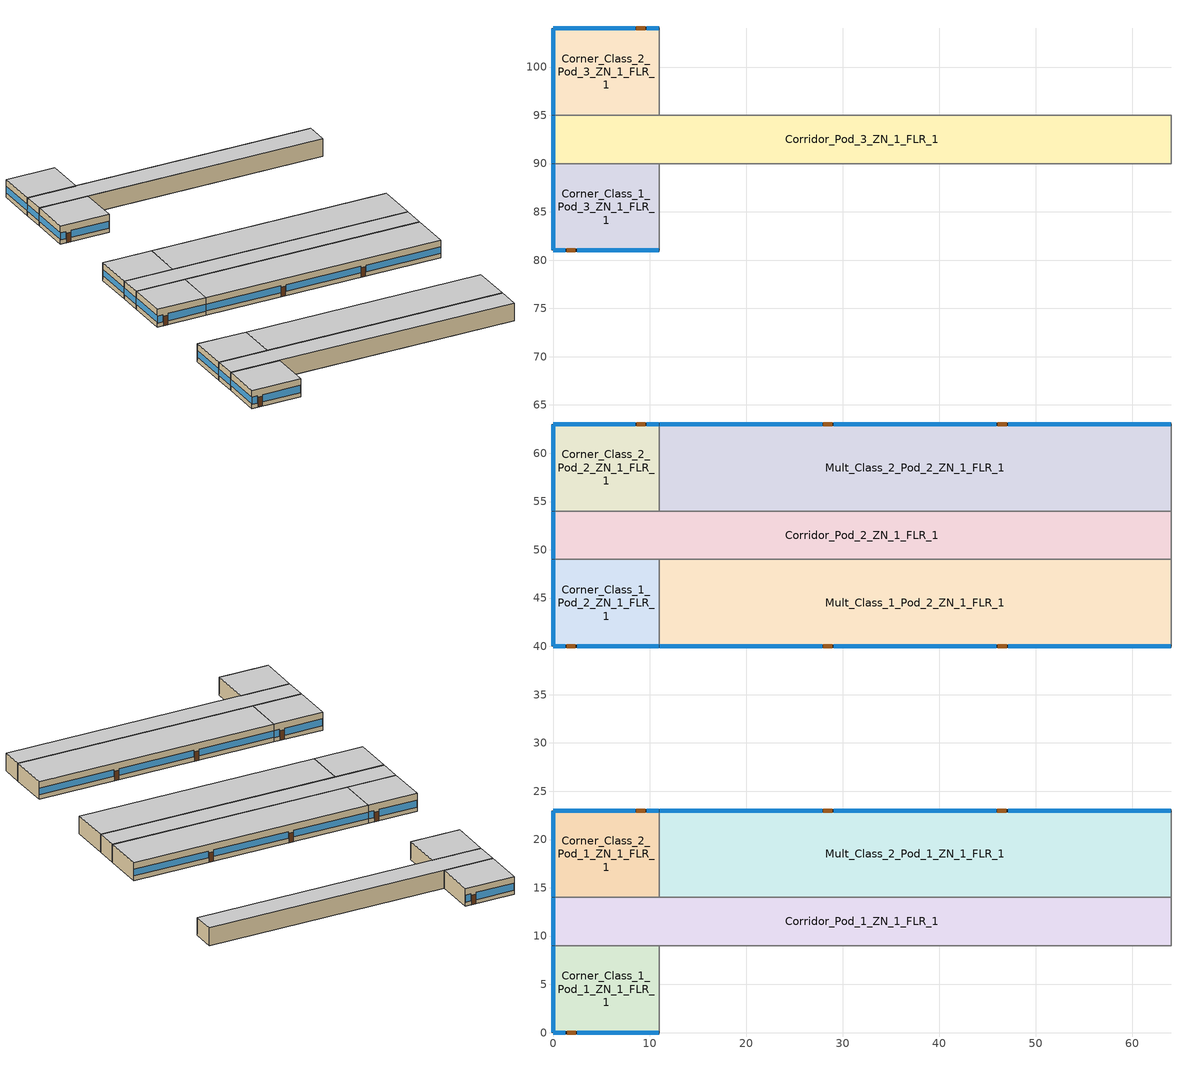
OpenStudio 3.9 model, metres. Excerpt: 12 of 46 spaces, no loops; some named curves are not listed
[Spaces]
Mult_Class_2_Pod_2_ZN_1_FLR_1
 floor ground (Foundation F 0.9W/m*K Perim 53.0m Area 477.0m2): 64,63 64,54 11,54 11,63 z0
 wall outside: 64,63 11,63 z0:4
 wall to Corner_Class_2_Pod_2_ZN_1_FLR_1: 11,63 11,54 z0:4
 wall to Corridor_Pod_2_ZN_1_FLR_1: 11,54 64,54 z0:4
 wall to Main_Corridor_ZN_1_FLR_1: 64,54 64,63 z0:4
 window: 63.95,63 47.13,63 / 45.91,63 29.09,63 / 27.87,63 11.05,63 z1.03:2.5
 door: 46.97,63 46.06,63 / 28.89,63 27.98,63 z0:2.13
 ceiling to Mult_Class_2_Pod_2_ZN_1_FLR_2: 64,54 64,63 11,63 11,54 z4
Corner_Class_2_Pod_3_ZN_1_FLR_1
 floor ground (Foundation F 0.9W/m*K Perim 20.0m Area 99.0m2): 11,104 11,95 0,95 0,104 z0
 wall outside: 11,104 0,104 0,95 z0:4
 wall to Corridor_Pod_3_ZN_1_FLR_1: 0,95 11,95 z0:4
 wall to Mult_Class_2_Pod_3_ZN_1_FLR_1: 11,95 11,104 z0:4
 window: 0,103.95 0,95.05 z1.1:2.52; 10.95,104 9.73,104 / 8.51,104 0.05,104 z0.92:2.51
 door: 9.55,104 8.64,104 z0:2.13
 ceiling to Corner_Class_2_Pod_3_ZN_1_FLR_2: 11,95 11,104 0,104 0,95 z4
Corner_Class_1_Pod_1_ZN_1_FLR_1
 floor ground (Foundation F 0.9W/m*K Perim 20.0m Area 99.0m2): 11,9 11,0 0,0 0,9 z0
 wall outside: 0,9 0,0 11,0 z0:4
 wall to Mult_Class_1_Pod_1_ZN_1_FLR_1: 11,0 11,9 z0:4
 wall to Corridor_Pod_1_ZN_1_FLR_1: 11,9 0,9 z0:4
 window: 0.05,0 1.27,0 / 2.49,0 10.95,0 z0.92:2.51; 0,8.95 0,0.05 z1.1:2.52
 door: 1.46,0 2.37,0 z0:2.13
 ceiling to Corner_Class_1_Pod_1_ZN_1_FLR_2: 11,0 11,9 0,9 0,0 z4
Corner_Class_1_Pod_2_ZN_1_FLR_1
 floor ground (Foundation F 0.9W/m*K Perim 20.0m Area 99.0m2): 11,49 11,40 0,40 0,49 z0
 wall outside: 0,49 0,40 11,40 z0:4
 wall to Mult_Class_1_Pod_2_ZN_1_FLR_1: 11,40 11,49 z0:4
 wall to Corridor_Pod_2_ZN_1_FLR_1: 11,49 0,49 z0:4
 window: 0.05,40 1.27,40 / 2.49,40 10.95,40 z0.92:2.51; 0,48.95 0,40.05 z1.1:2.52
 door: 1.41,40 2.32,40 z0:2.13
 ceiling to Corner_Class_1_Pod_2_ZN_1_FLR_2: 11,40 11,49 0,49 0,40 z4
Corridor_Pod_2_ZN_1_FLR_1
 floor ground (Foundation F 0.9W/m*K Perim 5.0m Area 320.0m2): 64,54 64,49 0,49 0,54 z0
 wall outside: 0,54 0,49 z0:4
 wall to Corner_Class_2_Pod_2_ZN_1_FLR_1: 11,54 0,54 z0:4
 wall to Main_Corridor_ZN_1_FLR_1: 64,49 64,54 z0:4
 wall to Mult_Class_1_Pod_2_ZN_1_FLR_1: 11,49 64,49 z0:4
 window: 0,53.95 0,49.05 z1.1:2.53
 ceiling to Corridor_Pod_2_ZN_1_FLR_2: 64,49 64,54 0,54 0,49 z4
Corridor_Pod_1_ZN_1_FLR_1
 floor ground (Foundation F 0.9W/m*K Perim 5.0m Area 320.0m2): 64,14 64,9 0,9 0,14 z0
 wall outside: 0,14 0,9 z0:4
 wall to Mult_Class_1_Pod_1_ZN_1_FLR_1: 11,9 64,9 z0:4
 wall to Mult_Class_2_Pod_1_ZN_1_FLR_1: 64,14 11,14 z0:4
 wall to Corner_Class_2_Pod_1_ZN_1_FLR_1: 11,14 0,14 z0:4
 wall to Lobby_ZN_1_FLR_1: 64,9 64,14 z0:4
 window: 0,13.95 0,9.05 z1.1:2.53
 ceiling to Corridor_Pod_1_ZN_1_FLR_2: 64,9 64,14 0,14 0,9 z4
Corridor_Pod_3_ZN_1_FLR_1
 floor ground (Foundation F 0.9W/m*K Perim 5.0m Area 320.0m2): 64,95 64,90 0,90 0,95 z0
 wall outside: 0,95 0,90 z0:4
 wall to Mult_Class_1_Pod_3_ZN_1_FLR_1: 11,90 64,90 z0:4
 wall to Bathrooms_ZN_1_FLR_1: 64,90 64,95 z0:4
 wall to Corner_Class_1_Pod_3_ZN_1_FLR_1: 0,90 11,90 z0:4
 wall to Mult_Class_2_Pod_3_ZN_1_FLR_1: 64,95 11,95 z0:4
 window: 0,94.95 0,90.05 z1.1:2.53
 ceiling to Corridor_Pod_3_ZN_1_FLR_2: 64,90 64,95 0,95 0,90 z4
Mult_Class_2_Pod_1_ZN_1_FLR_1
 floor ground (Foundation F 0.9W/m*K Perim 53.0m Area 477.0m2): 64,23 64,14 11,14 11,23 z0
 wall outside: 64,23 11,23 z0:4
 wall to Corner_Class_2_Pod_1_ZN_1_FLR_1: 11,23 11,14 z0:4
 wall to Main_Corridor_ZN_1_FLR_1: 64,14 64,23 z0:4
 window: 63.95,23 47.13,23 / 45.91,23 29.09,23 / 27.87,23 11.05,23 z1.03:2.5
 door: 46.93,23 46.01,23 / 28.91,23 28,23 z0:2.13
 ceiling to Mult_Class_2_Pod_1_ZN_1_FLR_2: 64,14 64,23 11,23 11,14 z4
Corner_Class_2_Pod_2_ZN_1_FLR_1
 floor ground (Foundation F 0.9W/m*K Perim 20.0m Area 99.0m2): 11,63 11,54 0,54 0,63 z0
 wall outside: 11,63 0,63 0,54 z0:4
 window: 10.95,63 9.73,63 / 8.51,63 0.05,63 z0.92:2.51; 0,62.95 0,54.05 z1.1:2.52
 door: 9.57,63 8.65,63 z0:2.13
 ceiling to Corner_Class_2_Pod_2_ZN_1_FLR_2: 11,54 11,63 0,63 0,54 z4
Corner_Class_2_Pod_1_ZN_1_FLR_1
 floor ground (Foundation F 0.9W/m*K Perim 20.0m Area 99.0m2): 11,23 11,14 0,14 0,23 z0
 wall outside: 11,23 0,23 0,14 z0:4
 window: 0,22.95 0,14.05 z1.1:2.52; 10.95,23 9.73,23 / 8.51,23 0.05,23 z0.92:2.51
 door: 9.53,23 8.62,23 z0:2.13
 ceiling to Corner_Class_2_Pod_1_ZN_1_FLR_2: 11,14 11,23 0,23 0,14 z4
Corner_Class_1_Pod_3_ZN_1_FLR_1
 floor ground (Foundation F 0.9W/m*K Perim 20.0m Area 99.0m2): 11,90 11,81 0,81 0,90 z0
 wall outside: 0,90 0,81 11,81 z0:4
 wall to Mult_Class_1_Pod_3_ZN_1_FLR_1: 11,81 11,90 z0:4
 window: 0.05,81 1.27,81 / 2.49,81 10.95,81 z0.92:2.51; 0,89.95 0,81.05 z1.1:2.52
 door: 1.4,81 2.31,81 z0:2.13
 ceiling to Corner_Class_1_Pod_3_ZN_1_FLR_2: 11,81 11,90 0,90 0,81 z4
Mult_Class_1_Pod_2_ZN_1_FLR_1
 floor ground (Foundation F 0.9W/m*K Perim 53.0m Area 477.0m2): 64,49 64,40 11,40 11,49 z0
 wall outside: 11,40 64,40 z0:4
 wall to Main_Corridor_ZN_1_FLR_1: 64,40 64,49 z0:4
 window: 11.05,40 27.87,40 / 29.09,40 45.91,40 / 47.13,40 63.95,40 z1.03:2.5
 door: 28,40 28.92,40 / 46.06,40 46.97,40 z0:2.13
 ceiling to Mult_Class_1_Pod_2_ZN_1_FLR_2: 64,40 64,49 11,49 11,40 z4
[Site]
New York-John F Kennedy Intl AP_NY_USA: Latitude {deg}=40.65; Longitude {deg}=-73.8; Time Zone {hr}=-5; Elevation {m}=5; Terrain=City
[Building]
-SecondarySchool-ASHRAE 169-2013-4A created: 2025-11-20 23:42:55 +0000: North Axis {deg}=0; Default Construction Set=90.1-2019 - SecSchl - ASHRAE 169-2013-4A; Standards Number of Stories=2; Standards Number of Above Ground Stories=2; Standards Building Type=SecondarySchool
[ClimateZones]
Climate Zone Institution Name 1=ASHRAE; Climate Zone Document Name 1=ANSI/ASHRAE Standard 169; Climate Zone Document Year 1=2006; Climate Zone Value 1=4A
[SizingPeriod:DesignDay] Barometric Pressure {Pa}=101241; Rain Indicator=No; Snow Indicator=No; Day of Month=21; Daylight Saving Time Indicator=No; Humidity Condition Type=Wetbulb; Dry-Bulb Temperature Range Modifier Type=DefaultMultipliers
Name | Maximum Dry-Bulb Temperature {C} | Daily Dry-Bulb Temperature Range {deltaC} | Wind Speed {m/s} | Wind Direction {deg} | Month | Day Type | Wetbulb or DewPoint at Maximum Dry-Bulb {C} | Solar Model Indicator | ASHRAE Clear Sky Optical Depth for Beam Irradiance | ASHRAE Clear Sky Optical Depth for Diffuse Irradiance | Sky Clearness
New.York-John.F.Kennedy.Intl.AP_NY_USA Ann Clg .4% Condns DB=>MWB | 32.1 | 7.4 | 5.6 | 230 | 7 | SummerDesignDay | 23.1 | ASHRAETau | 0.541 | 1.8
New.York-John.F.Kennedy.Intl.AP_NY_USA Ann Clg .4% Condns WB=>MDB | 29.1 | 7.4 | 5.6 | 230 | 7 | SummerDesignDay | 25 | ASHRAETau | 0.541 | 1.8
New.York-John.F.Kennedy.Intl.AP_NY_USA Ann Htg 99.6% Condns DB | -10.7 | 0 | 7.5 | 320 | 1 | WinterDesignDay | -10.7 | ASHRAEClearSky |  |  | 0
[Site:WaterMainsTemperature]
Calculation Method=Correlation; Annual Average Outdoor Air Temperature {C}=12.4667; Maximum Difference In Monthly Average Outdoor Air Temperatures {deltaC}=25.2
[Site:GroundTemperature:Shallow]
6, 2.1, 1.1, 2, 7.2, 13.1, 18.7, 22.7, 23.9, 22, 17.5, 11.7
[Site:GroundTemperature:Deep]
11.8, 9, 7.2, 6.7, 7.7, 10.1, 13, 15.9, 17.8, 18.2, 17.1, 14.8
[Site:GroundTemperature:FCfactorMethod]
January Ground Temperature {C}=14; February Ground Temperature {C}=7.3; March Ground Temperature {C}=3.3; April Ground Temperature {C}=1.2; May Ground Temperature {C}=-0.2; June Ground Temperature {C}=5.6; July Ground Temperature {C}=10.9; August Ground Temperature {C}=16.1; September Ground Temperature {C}=21.7; October Ground Temperature {C}=25; November Ground Temperature {C}=24.8; December Ground Temperature {C}=19.9
[Material:NoMass] Thermal Absorptance=0.9; Solar Absorptance=0.7
Name | Roughness | Thermal Resistance {m2-K/W} | Visible Absorptance
CP02 CARPET PAD | VeryRough | 0.21648 | 0.8
Typical Insulation R-14.97 | Smooth | 2.63723 | 0.7
Typical Carpet Pad | Smooth | 0.21648 | 0.8
Typical Insulation R-13.45 | Smooth | 2.368 | 0.7
Typical Insulation R-30.13 | Smooth | 5.30668 | 0.7
Typical Insulation R-1.85 | Smooth | 0.326262 | 0.7
Typical Insulation R-2.38 | Smooth | 0.418404 | 0.7
[Material]
Name | Roughness | Thickness {m} | Conductivity {W/m-K} | Density {kg/m3} | Specific Heat {J/kg-K} | Thermal Absorptance | Solar Absorptance | Visible Absorptance
100mm Normalweight concrete floor | MediumSmooth | 0.1016 | 2.31 | 2322 | 832
G01 13mm gypsum board | Smooth | 0.0127 | 0.16 | 800 | 1090 | 0.9 | 0.7 | 0.5
4 in. Normalweight Concrete Floor | MediumRough | 0.1016 | 2.31 | 2322 | 832 | 0.9 | 0.7 | 0.7
25mm Stucco | Smooth | 0.0254 | 0.72 | 1856 | 840 | 0.9 | 0.7 | 0.7
5/8 in. Gypsum Board | MediumSmooth | 0.0159 | 0.16 | 800 | 1090 | 0.9 | 0.7 | 0.7
Roof Membrane | VeryRough | 0.0095 | 0.16 | 1121.29 | 1460 | 0.9 | 0.7 | 0.7
Metal Roof Surface; F08 Metal surface | Smooth | 0.0008 | 45.28 | 7824 | 500 | 0.9 | 0.7 | 0.7
8 in. Normalweight Concrete Floor | MediumRough | 0.2032 | 2.31 | 2322 | 832 | 0.9 | 0.7 | 0.7
8 in. Concrete Block Basement Wall | MediumRough | 0.2032 | 1.326 | 1842 | 912 | 0.9 | 0.7 | 0.7
G05 25mm wood | MediumSmooth | 0.0254 | 0.15 | 608 | 1630 | 0.9 | 0.5 | 0.5
Std Wood 6inch | MediumSmooth | 0.15 | 0.12 | 540 | 1210 | 0.9 | 0.7 | 0.7
[Construction:FfactorGroundFloor] F-Factor {W/m-K}=0.899982
Name | Area {m2} | PerimeterExposed {m}
Foundation F 0.9W/m*K Perim 5.0m Area 320.0m2 | 320 | 5
Foundation F 0.9W/m*K Perim 53.0m Area 477.0m2 | 477 | 53
Foundation F 0.9W/m*K Perim 20.0m Area 99.0m2 | 99 | 20
[DefaultConstructionSet]
90.1-2019 - SecSchl - ASHRAE 169-2013-4A: Default Exterior Surface Constructions=Default Surface Constructions 1; Default Interior Surface Constructions=Default Surface Constructions 2; Default Ground Contact Surface Constructions=Default Surface Constructions 3; Default Exterior SubSurface Constructions=Default Sub Surface Constructions 1; Default Interior SubSurface Constructions=Default Sub Surface Constructions 2; Interior Partition Construction=Typical Interior Partition
[DefaultSurfaceConstructions]
Name | Floor Construction | Wall Construction | Roof Ceiling Construction
Default Surface Constructions 1 | Typical Insulated Exterior Mass Floor R-17.54 | Typical Insulated Steel Framed Exterior Wall R-15.63 | Typical IEAD Roof R-31.25
Default Surface Constructions 2 | Typical Interior Floor | Typical Interior Wall | Typical Interior Ceiling
Default Surface Constructions 3 | Typical Insulated Carpeted 8in Slab Floor | Typical Insulated Basement Mass Wall
[Construction]
Typical Insulated Exterior Mass Floor R-17.54: Typical Insulation R-14.97, 4 in. Normalweight Concrete Floor, Typical Carpet Pad
Typical Insulated Steel Framed Exterior Wall R-15.63: 25mm Stucco, 5/8 in. Gypsum Board, Typical Insulation R-13.45, 5/8 in. Gypsum Board
Typical IEAD Roof R-31.25: Roof Membrane, Typical Insulation R-30.13, Metal Roof Surface
Typical Interior Floor: 100mm Normalweight concrete floor, CP02 CARPET PAD
Typical Interior Wall: G01 13mm gypsum board, G01 13mm gypsum board
Typical Interior Ceiling: CP02 CARPET PAD, 100mm Normalweight concrete floor
Typical Insulated Carpeted 8in Slab Floor: 8 in. Normalweight Concrete Floor, Typical Carpet Pad
Typical Insulated Basement Mass Wall: 8 in. Concrete Block Basement Wall
U 0.36 SHGC 0.36 Simple Glazing: U 0.36 SHGC 0.36 Simple Glazing
U 0.45 SHGC 0.33 Simple Glazing: U 0.45 SHGC 0.33 Simple Glazing
Typical Insulated Metal Door R-2.7: F08 Metal surface, Typical Insulation R-1.85
U 0.63 SHGC 0.33 Simple Glazing: U 0.63 SHGC 0.33 Simple Glazing
Typical Overhead Door R-3.23: Typical Insulation R-2.38
U 0.5 SHGC 0.4 Simple Glazing: U 0.5 SHGC 0.4 Simple Glazing
Typical Interior Window: Clear 3mm
Typical Interior Door; Typical Interior Partition: G05 25mm wood
InteriorFurnishings: Std Wood 6inch
[DefaultSubSurfaceConstructions]
Name | Fixed Window Construction | Operable Window Construction | Door Construction | Glass Door Construction | Overhead Door Construction | Skylight Construction | Tubular Daylight Dome Construction | Tubular Daylight Diffuser Construction
Default Sub Surface Constructions 1 | U 0.36 SHGC 0.36 Simple Glazing | U 0.45 SHGC 0.33 Simple Glazing | Typical Insulated Metal Door R-2.7 | U 0.63 SHGC 0.33 Simple Glazing | Typical Overhead Door R-3.23 | U 0.5 SHGC 0.4 Simple Glazing | Typical Interior Window | Typical Interior Window
Default Sub Surface Constructions 2 | Typical Interior Window | Typical Interior Window | Typical Interior Door
[WindowMaterial:SimpleGlazingSystem] Visible Transmittance=0.81
Name | U-Factor {W/m2-K} | Solar Heat Gain Coefficient
U 0.36 SHGC 0.36 Simple Glazing | 2.04417 | 0.36
U 0.45 SHGC 0.33 Simple Glazing | 2.55522 | 0.33
U 0.63 SHGC 0.33 Simple Glazing | 3.57731 | 0.33
U 0.5 SHGC 0.4 Simple Glazing | 2.83913 | 0.4
[WindowMaterial:Glazing]
Clear 3mm: Optical Data Type=SpectralAverage; Thickness {m}=0.003; Solar Transmittance at Normal Incidence=0.837; Front Side Solar Reflectance at Normal Incidence=0.075; Back Side Solar Reflectance at Normal Incidence=0.075; Visible Transmittance at Normal Incidence=0.898; Front Side Visible Reflectance at Normal Incidence=0.081; Back Side Visible Reflectance at Normal Incidence=0.081; Infrared Transmittance at Normal Incidence=0; Front Side Infrared Hemispherical Emissivity=0.84; Back Side Infrared Hemispherical Emissivity=0.84; Conductivity {W/m-K}=0.9; Dirt Correction Factor for Solar and Visible Transmittance=1; Solar Diffusing=No
[Space] Building Story=Building Story 1; Part of Total Floor Area=Yes
Name | Space Type | Thermal Zone
Corner_Class_1_Pod_2_ZN_1_FLR_1 | SecondarySchool Classroom | Corner_Class_1_Pod_2_ZN_1_FLR_1 ZN
Mult_Class_2_Pod_2_ZN_1_FLR_1 | SecondarySchool Classroom | Mult_Class_2_Pod_2_ZN_1_FLR_1 ZN
Mult_Class_1_Pod_2_ZN_1_FLR_1 | SecondarySchool Classroom | Mult_Class_1_Pod_2_ZN_1_FLR_1 ZN
Mult_Class_2_Pod_1_ZN_1_FLR_1 | SecondarySchool Classroom | Mult_Class_2_Pod_1_ZN_1_FLR_1 ZN
Corridor_Pod_1_ZN_1_FLR_1 | SecondarySchool Corridor | Corridor_Pod_1_ZN_1_FLR_1 ZN
Corner_Class_2_Pod_3_ZN_1_FLR_1 | SecondarySchool Classroom | Corner_Class_2_Pod_3_ZN_1_FLR_1 ZN
Corner_Class_1_Pod_1_ZN_1_FLR_1 | SecondarySchool Classroom | Corner_Class_1_Pod_1_ZN_1_FLR_1 ZN
Corridor_Pod_3_ZN_1_FLR_1 | SecondarySchool Corridor | Corridor_Pod_3_ZN_1_FLR_1 ZN
Corridor_Pod_2_ZN_1_FLR_1 | SecondarySchool Corridor | Corridor_Pod_2_ZN_1_FLR_1 ZN
Corner_Class_2_Pod_1_ZN_1_FLR_1 | SecondarySchool Classroom | Corner_Class_2_Pod_1_ZN_1_FLR_1 ZN
Corner_Class_1_Pod_3_ZN_1_FLR_1 | SecondarySchool Classroom | Corner_Class_1_Pod_3_ZN_1_FLR_1 ZN
Corner_Class_2_Pod_2_ZN_1_FLR_1 | SecondarySchool Classroom | Corner_Class_2_Pod_2_ZN_1_FLR_1 ZN
[BuildingStory]
Building Story 1: Nominal Z Coordinate {m}=0
[SpaceType] Standards Building Type=SecondarySchool
Name | Default Schedule Set | Design Specification Outdoor Air Object | Standards Space Type
SecondarySchool Corridor | SecondarySchool Corridor Schedule Set | SecondarySchool Corridor Ventilation | Corridor
SecondarySchool Classroom | SecondarySchool Classroom Schedule Set | SecondarySchool Classroom Ventilation | Classroom
[People:Definition]
SecondarySchool Classroom People Definition: Number of People Calculation Method=People/Area; People per Space Floor Area {person/m2}=0.376737; Fraction Radiant=0.3; Thermal Comfort Model Type 1=AdaptiveASH55
[People]
SecondarySchool Classroom People: People Definition=SecondarySchool Classroom People Definition; Space or SpaceType=SecondarySchool Classroom; Work Efficiency Schedule=Work Efficiency Schedule; Clothing Insulation Schedule=Clothing Schedule; Air Velocity Schedule=Air Velocity Schedule; Multiplier=1
[Lights:Definition] Design Level Calculation Method=Watts/Area; Fraction Radiant=0.37; Fraction Visible=0.2; Return Air Fraction=0
Name | Watts per Space Floor Area {W/m2}
SecondarySchool Classroom Lights Definition | 7.64238
SecondarySchool Corridor Lights Definition | 4.4132
[ElectricEquipment:Definition] Design Level Calculation Method=Watts/Area; Fraction Latent=0; Fraction Radiant=0.5; Fraction Lost=0
Name | Watts per Space Floor Area {W/m2}
SecondarySchool Classroom Elec Equip Definition | 9.99967
SecondarySchool Corridor Elec Equip Definition | 3.98265
[ElectricEquipment]
Name | Electric Equipment Definition | Space or SpaceType
SecondarySchool Classroom Elec Equip | SecondarySchool Classroom Elec Equip Definition | SecondarySchool Classroom
SecondarySchool Corridor Elec Equip | SecondarySchool Corridor Elec Equip Definition | SecondarySchool Corridor
[DesignSpecification:OutdoorAir] Outdoor Air Method=Sum
Name | Outdoor Air Flow per Person {m3/s-person} | Outdoor Air Flow per Floor Area {m3/s-m2}
SecondarySchool Classroom Ventilation | 0.00471947 | 0.0006096
SecondarySchool Corridor Ventilation |  | 0.0003048
[DefaultScheduleSet] Number of People Schedule=SchoolSecondary BLDG_OCC_SCH; People Activity Level Schedule=SchoolSecondary ACTIVITY_SCH; Electric Equipment Schedule=SchoolSecondary BLDG_EQUIP_SCH_2013
Name | Lighting Schedule
SecondarySchool Classroom Schedule Set | SchoolSecondary BLDG_LIGHT_CLASSROOM_SCH_2013
SecondarySchool Corridor Schedule Set | SchoolSecondary BLDG_LIGHT_CORRIDOR_SCH_2013
[ThermostatSetpoint:DualSetpoint] Heating Setpoint Temperature Schedule=SchoolSecondary HTGSETP_SCH_YES_OPTIMUM; Cooling Setpoint Temperature Schedule=SchoolSecondary CLGSETP_SCH_NO_SETBACK
SecondarySchool Classroom Thermostat 1; SecondarySchool Classroom Thermostat 3; SecondarySchool Classroom Thermostat 5; SecondarySchool Classroom Thermostat 7; SecondarySchool Classroom Thermostat 9; SecondarySchool Classroom Thermostat 11; SecondarySchool Corridor Thermostat 1; SecondarySchool Corridor Thermostat 3; SecondarySchool Corridor Thermostat 5; SecondarySchool Classroom Thermostat 15; SecondarySchool Classroom Thermostat 18; SecondarySchool Classroom Thermostat 20
[SpaceInfiltration:DesignFlowRate] Design Flow Rate Calculation Method=Flow/ExteriorArea; Flow per Exterior Surface Area {m3/s-m2}=0.000570329; Velocity Term Coefficient=0
Name | Space or SpaceType | Schedule | Constant Term Coefficient | Temperature Term Coefficient | Velocity Squared Term Coefficient
Corridor_Pod_3_ZN_1_FLR_1 HVAC On Infiltration | Corridor_Pod_3_ZN_1_FLR_1 | Infiltration HVAC On Schedule | 0.0725 | 0.0091 | 0.0893
Corridor_Pod_3_ZN_1_FLR_1 HVAC Off Infiltration | Corridor_Pod_3_ZN_1_FLR_1 | Infiltration HVAC Off Schedule | 0 | 0.0174 | 0.1016
Mult_Class_2_Pod_2_ZN_1_FLR_1 HVAC On Infiltration | Mult_Class_2_Pod_2_ZN_1_FLR_1 | Infiltration HVAC On Schedule | 0.0725 | 0.0091 | 0.0893
Mult_Class_2_Pod_2_ZN_1_FLR_1 HVAC Off Infiltration | Mult_Class_2_Pod_2_ZN_1_FLR_1 | Infiltration HVAC Off Schedule | 0 | 0.0174 | 0.1016
Corridor_Pod_2_ZN_1_FLR_1 HVAC On Infiltration | Corridor_Pod_2_ZN_1_FLR_1 | Infiltration HVAC On Schedule | 0.0725 | 0.0091 | 0.0893
Corridor_Pod_2_ZN_1_FLR_1 HVAC Off Infiltration | Corridor_Pod_2_ZN_1_FLR_1 | Infiltration HVAC Off Schedule | 0 | 0.0174 | 0.1016
Corner_Class_2_Pod_1_ZN_1_FLR_1 HVAC On Infiltration | Corner_Class_2_Pod_1_ZN_1_FLR_1 | Infiltration HVAC On Schedule | 0.0725 | 0.0091 | 0.0893
Corner_Class_2_Pod_1_ZN_1_FLR_1 HVAC Off Infiltration | Corner_Class_2_Pod_1_ZN_1_FLR_1 | Infiltration HVAC Off Schedule | 0 | 0.0174 | 0.1016
Mult_Class_1_Pod_2_ZN_1_FLR_1 HVAC On Infiltration | Mult_Class_1_Pod_2_ZN_1_FLR_1 | Infiltration HVAC On Schedule | 0.0725 | 0.0091 | 0.0893
Mult_Class_1_Pod_2_ZN_1_FLR_1 HVAC Off Infiltration | Mult_Class_1_Pod_2_ZN_1_FLR_1 | Infiltration HVAC Off Schedule | 0 | 0.0174 | 0.1016
Corner_Class_1_Pod_2_ZN_1_FLR_1 HVAC On Infiltration | Corner_Class_1_Pod_2_ZN_1_FLR_1 | Infiltration HVAC On Schedule | 0.0725 | 0.0091 | 0.0893
Corner_Class_1_Pod_2_ZN_1_FLR_1 HVAC Off Infiltration | Corner_Class_1_Pod_2_ZN_1_FLR_1 | Infiltration HVAC Off Schedule | 0 | 0.0174 | 0.1016
Mult_Class_2_Pod_1_ZN_1_FLR_1 HVAC On Infiltration | Mult_Class_2_Pod_1_ZN_1_FLR_1 | Infiltration HVAC On Schedule | 0.0725 | 0.0091 | 0.0893
Mult_Class_2_Pod_1_ZN_1_FLR_1 HVAC Off Infiltration | Mult_Class_2_Pod_1_ZN_1_FLR_1 | Infiltration HVAC Off Schedule | 0 | 0.0174 | 0.1016
Corner_Class_2_Pod_2_ZN_1_FLR_1 HVAC On Infiltration | Corner_Class_2_Pod_2_ZN_1_FLR_1 | Infiltration HVAC On Schedule | 0.0725 | 0.0091 | 0.0893
Corner_Class_2_Pod_2_ZN_1_FLR_1 HVAC Off Infiltration | Corner_Class_2_Pod_2_ZN_1_FLR_1 | Infiltration HVAC Off Schedule | 0 | 0.0174 | 0.1016
Corridor_Pod_1_ZN_1_FLR_1 HVAC On Infiltration | Corridor_Pod_1_ZN_1_FLR_1 | Infiltration HVAC On Schedule | 0.0725 | 0.0091 | 0.0893
Corridor_Pod_1_ZN_1_FLR_1 HVAC Off Infiltration | Corridor_Pod_1_ZN_1_FLR_1 | Infiltration HVAC Off Schedule | 0 | 0.0174 | 0.1016
Corner_Class_1_Pod_3_ZN_1_FLR_1 HVAC On Infiltration | Corner_Class_1_Pod_3_ZN_1_FLR_1 | Infiltration HVAC On Schedule | 0.0725 | 0.0091 | 0.0893
Corner_Class_1_Pod_3_ZN_1_FLR_1 HVAC Off Infiltration | Corner_Class_1_Pod_3_ZN_1_FLR_1 | Infiltration HVAC Off Schedule | 0 | 0.0174 | 0.1016
Corner_Class_2_Pod_3_ZN_1_FLR_1 HVAC On Infiltration | Corner_Class_2_Pod_3_ZN_1_FLR_1 | Infiltration HVAC On Schedule | 0.0725 | 0.0091 | 0.0893
Corner_Class_2_Pod_3_ZN_1_FLR_1 HVAC Off Infiltration | Corner_Class_2_Pod_3_ZN_1_FLR_1 | Infiltration HVAC Off Schedule | 0 | 0.0174 | 0.1016
Corner_Class_1_Pod_1_ZN_1_FLR_1 HVAC On Infiltration | Corner_Class_1_Pod_1_ZN_1_FLR_1 | Infiltration HVAC On Schedule | 0.0725 | 0.0091 | 0.0893
Corner_Class_1_Pod_1_ZN_1_FLR_1 HVAC Off Infiltration | Corner_Class_1_Pod_1_ZN_1_FLR_1 | Infiltration HVAC Off Schedule | 0 | 0.0174 | 0.1016
[ThermalZone] Use Ideal Air Loads=No
Name | Primary Daylighting Control | Fraction of Zone Controlled by Primary Daylighting Control | Secondary Daylighting Control | Fraction of Zone Controlled by Secondary Daylighting Control | Thermostat
Corner_Class_1_Pod_1_ZN_1_FLR_1 ZN | Corner_Class_1_Pod_1_ZN_1_FLR_1 Daylt Sensor 1 | 0.444 | Corner_Class_1_Pod_1_ZN_1_FLR_1 Daylt Sensor 2 | 0.316 | SecondarySchool Classroom Thermostat 1
Corner_Class_1_Pod_2_ZN_1_FLR_1 ZN | Corner_Class_1_Pod_2_ZN_1_FLR_1 Daylt Sensor 1 | 0.444 | Corner_Class_1_Pod_2_ZN_1_FLR_1 Daylt Sensor 2 | 0.316 | SecondarySchool Classroom Thermostat 3
Corner_Class_1_Pod_3_ZN_1_FLR_1 ZN | Corner_Class_1_Pod_3_ZN_1_FLR_1 Daylt Sensor 1 | 0.444 | Corner_Class_1_Pod_3_ZN_1_FLR_1 Daylt Sensor 2 | 0.316 | SecondarySchool Classroom Thermostat 5
Corner_Class_2_Pod_1_ZN_1_FLR_1 ZN | Corner_Class_2_Pod_1_ZN_1_FLR_1 Daylt Sensor 1 | 0.444 | Corner_Class_2_Pod_1_ZN_1_FLR_1 Daylt Sensor 2 | 0.316 | SecondarySchool Classroom Thermostat 7
Corner_Class_2_Pod_2_ZN_1_FLR_1 ZN | Corner_Class_2_Pod_2_ZN_1_FLR_1 Daylt Sensor 1 | 0.444 | Corner_Class_2_Pod_2_ZN_1_FLR_1 Daylt Sensor 2 | 0.316 | SecondarySchool Classroom Thermostat 9
Corner_Class_2_Pod_3_ZN_1_FLR_1 ZN | Corner_Class_2_Pod_3_ZN_1_FLR_1 Daylt Sensor 1 | 0.444 | Corner_Class_2_Pod_3_ZN_1_FLR_1 Daylt Sensor 2 | 0.316 | SecondarySchool Classroom Thermostat 11
Corridor_Pod_1_ZN_1_FLR_1 ZN |  |  |  |  | SecondarySchool Corridor Thermostat 1
Corridor_Pod_2_ZN_1_FLR_1 ZN |  |  |  |  | SecondarySchool Corridor Thermostat 3
Corridor_Pod_3_ZN_1_FLR_1 ZN |  |  |  |  | SecondarySchool Corridor Thermostat 5
Mult_Class_1_Pod_2_ZN_1_FLR_1 ZN | Mult_Class_1_Pod_2_ZN_1_FLR_1 Daylt Sensor 1 | 0.278 | Mult_Class_1_Pod_2_ZN_1_FLR_1 Daylt Sensor 2 | 0.278 | SecondarySchool Classroom Thermostat 15
Mult_Class_2_Pod_1_ZN_1_FLR_1 ZN | Mult_Class_2_Pod_1_ZN_1_FLR_1 Daylt Sensor 1 | 0.278 | Mult_Class_2_Pod_1_ZN_1_FLR_1 Daylt Sensor 2 | 0.278 | SecondarySchool Classroom Thermostat 18
Mult_Class_2_Pod_2_ZN_1_FLR_1 ZN | Mult_Class_2_Pod_2_ZN_1_FLR_1 Daylt Sensor 1 | 0.278 | Mult_Class_2_Pod_2_ZN_1_FLR_1 Daylt Sensor 2 | 0.278 | SecondarySchool Classroom Thermostat 20
[AvailabilityManager:NightCycle] Applicability Schedule=Always On Discrete; Control Type=CycleOnAny; Thermostat Tolerance {deltaC}=1; Cycling Run Time {s}=1800
Availability Manager Night Cycle 1; Availability Manager Night Cycle 2; Availability Manager Night Cycle 3; Availability Manager Night Cycle 4; Availability Manager Night Cycle 5; Availability Manager Night Cycle 6; Availability Manager Night Cycle 7; Availability Manager Night Cycle 8; Availability Manager Night Cycle 9
[Refrigeration:Compressor] Refrigeration Compressor Power Curve=New_Low_Temp_Comp_Pwr_Curve_2019_AWEF; Refrigeration Compressor Capacity Curve=New_Low_Temp_Comp_Cap_Curve; Rated Return Gas Temperature {C}=18.3; Rated Subcooling {deltaC}=0
Refrigeration Compressor 1; Refrigeration Compressor 2; Refrigeration Compressor 3; Refrigeration Compressor 4; Refrigeration Compressor 5; Refrigeration Compressor 6; Refrigeration Compressor 7; Refrigeration Compressor 8; Refrigeration Compressor 9; Refrigeration Compressor 10; Refrigeration Compressor 11; Refrigeration Compressor 12; Refrigeration Compressor 13; Refrigeration Compressor 14; Refrigeration Compressor 15; Refrigeration Compressor 16; Refrigeration Compressor 17; Refrigeration Compressor 18; Refrigeration Compressor 19; Refrigeration Compressor 20
[EnergyManagementSystem:Sensor]
Name | Output Variable or Output Meter | Output Variable or Output Meter Index Key
Facility_Int_LTG | InteriorLights:Electricity
Business_Sensor | Schedule Value | SchoolSecondary_BUSINESS_SCH
ems_Corner_Class_1_Pod_1_ZN_1_FLR_1_LSr | Space Lights Electricity Rate | Corner_Class_1_Pod_1_ZN_1_FLR_1
ems_Corner_Class_1_Pod_2_ZN_1_FLR_1_LSr | Space Lights Electricity Rate | Corner_Class_1_Pod_2_ZN_1_FLR_1
ems_Corner_Class_1_Pod_3_ZN_1_FLR_1_LSr | Space Lights Electricity Rate | Corner_Class_1_Pod_3_ZN_1_FLR_1
ems_Corner_Class_2_Pod_1_ZN_1_FLR_1_LSr | Space Lights Electricity Rate | Corner_Class_2_Pod_1_ZN_1_FLR_1
ems_Corner_Class_2_Pod_2_ZN_1_FLR_1_LSr | Space Lights Electricity Rate | Corner_Class_2_Pod_2_ZN_1_FLR_1
ems_Corner_Class_2_Pod_3_ZN_1_FLR_1_LSr | Space Lights Electricity Rate | Corner_Class_2_Pod_3_ZN_1_FLR_1
ems_Corridor_Pod_1_ZN_1_FLR_1_LSr | Space Lights Electricity Rate | Corridor_Pod_1_ZN_1_FLR_1
ems_Corridor_Pod_2_ZN_1_FLR_1_LSr | Space Lights Electricity Rate | Corridor_Pod_2_ZN_1_FLR_1
ems_Corridor_Pod_3_ZN_1_FLR_1_LSr | Space Lights Electricity Rate | Corridor_Pod_3_ZN_1_FLR_1
ems_Mult_Class_1_Pod_2_ZN_1_FLR_1_LSr | Space Lights Electricity Rate | Mult_Class_1_Pod_2_ZN_1_FLR_1
ems_Mult_Class_2_Pod_1_ZN_1_FLR_1_LSr | Space Lights Electricity Rate | Mult_Class_2_Pod_1_ZN_1_FLR_1
ems_Mult_Class_2_Pod_2_ZN_1_FLR_1_LSr | Space Lights Electricity Rate | Mult_Class_2_Pod_2_ZN_1_FLR_1
OAT; OAT_1; OAT_2; OAT_3; OAT_4; OAT_5; OAT_6 | Site Outdoor Air Drybulb Temperature | Environment
[EnergyManagementSystem:Program]
Transformer_Load_Prog: SET Wired_LTG = Facility_Int_LTG*0.0194
SET_ems_Auditorium_ZN_1_FLR_1_Light_EMS_Program: SET ems_Auditorium_ZN_1_FLR_1_LSr_IP=0.093*ems_Auditorium_ZN_1_FLR_1_LSr/988.0; IF (Business_Sensor <= 0) && (ems_Auditorium_ZN_1_FLR_1_LSr_IP >= 0.02); SET ems_Auditorium_ZN_1_FLR_1_Light1_Actuator = 0.02*988.0/0.09290304; ELSE; SET ems_Auditorium_ZN_1_FLR_1_Light1_Actuator = NULL; ENDIF
SET_ems_Aux_Gym_ZN_1_FLR_1_Light_EMS_Program: SET ems_Aux_Gym_ZN_1_FLR_1_LSr_IP=0.093*ems_Aux_Gym_ZN_1_FLR_1_LSr/1248.0; IF (Business_Sensor <= 0) && (ems_Aux_Gym_ZN_1_FLR_1_LSr_IP >= 0.02); SET ems_Aux_Gym_ZN_1_FLR_1_Light1_Actuator = 0.02*1248.0/0.09290304; ELSE; SET ems_Aux_Gym_ZN_1_FLR_1_Light1_Actuator = NULL; ENDIF
SET_ems_Bathrooms_ZN_1_FLR_1_Light_EMS_Program: SET ems_Bathrooms_ZN_1_FLR_1_LSr_IP=0.093*ems_Bathrooms_ZN_1_FLR_1_LSr/210.0; IF (Business_Sensor <= 0) && (ems_Bathrooms_ZN_1_FLR_1_LSr_IP >= 0.02); SET ems_Bathrooms_ZN_1_FLR_1_Light1_Actuator = 0.02*210.0/0.09290304; ELSE; SET ems_Bathrooms_ZN_1_FLR_1_Light1_Actuator = NULL; ENDIF
SET_ems_Bathrooms_ZN_1_FLR_2_Light_EMS_Program: SET ems_Bathrooms_ZN_1_FLR_2_LSr_IP=0.093*ems_Bathrooms_ZN_1_FLR_2_LSr/210.0; IF (Business_Sensor <= 0) && (ems_Bathrooms_ZN_1_FLR_2_LSr_IP >= 0.02); SET ems_Bathrooms_ZN_1_FLR_2_Light1_Actuator = 0.02*210.0/0.09290304; ELSE; SET ems_Bathrooms_ZN_1_FLR_2_Light1_Actuator = NULL; ENDIF
SET_ems_Cafeteria_ZN_1_FLR_1_Light_EMS_Program: SET ems_Cafeteria_ZN_1_FLR_1_LSr_IP=0.093*ems_Cafeteria_ZN_1_FLR_1_LSr/624.0; IF (Business_Sensor <= 0) && (ems_Cafeteria_ZN_1_FLR_1_LSr_IP >= 0.02); SET ems_Cafeteria_ZN_1_FLR_1_Light1_Actuator = 0.02*624.0/0.09290304; ELSE; SET ems_Cafeteria_ZN_1_FLR_1_Light1_Actuator = NULL; ENDIF
[InternalMass:Definition]
Internal Mass Definition 1: Construction=InteriorFurnishings; Design Level Calculation Method=SurfaceArea/Area; Surface Area per Space Floor Area=2
[InternalMass] Internal Mass Definition=Internal Mass Definition 1; Multiplier=1
Name | Space or SpaceType
Corridor_Pod_3_ZN_1_FLR_1 Mass | Corridor_Pod_3_ZN_1_FLR_1
Mult_Class_2_Pod_2_ZN_1_FLR_1 Mass | Mult_Class_2_Pod_2_ZN_1_FLR_1
Corridor_Pod_2_ZN_1_FLR_1 Mass | Corridor_Pod_2_ZN_1_FLR_1
Corner_Class_2_Pod_1_ZN_1_FLR_1 Mass | Corner_Class_2_Pod_1_ZN_1_FLR_1
Mult_Class_1_Pod_2_ZN_1_FLR_1 Mass | Mult_Class_1_Pod_2_ZN_1_FLR_1
Corner_Class_1_Pod_2_ZN_1_FLR_1 Mass | Corner_Class_1_Pod_2_ZN_1_FLR_1
Mult_Class_2_Pod_1_ZN_1_FLR_1 Mass | Mult_Class_2_Pod_1_ZN_1_FLR_1
Corner_Class_2_Pod_2_ZN_1_FLR_1 Mass | Corner_Class_2_Pod_2_ZN_1_FLR_1
Corridor_Pod_1_ZN_1_FLR_1 Mass | Corridor_Pod_1_ZN_1_FLR_1
Corner_Class_1_Pod_3_ZN_1_FLR_1 Mass | Corner_Class_1_Pod_3_ZN_1_FLR_1
Corner_Class_2_Pod_3_ZN_1_FLR_1 Mass | Corner_Class_2_Pod_3_ZN_1_FLR_1
Corner_Class_1_Pod_1_ZN_1_FLR_1 Mass | Corner_Class_1_Pod_1_ZN_1_FLR_1
[Exterior:Lights:Definition]
Name | Design Level {W}
Occ Sensing Exterior Lights Def | 5960.35
NonDimming Exterior Lights Def | 441.8
[Exterior:Lights] Control Option=AstronomicalClock
Name | Exterior Lights Definition | Schedule
Occ Sensing Exterior Lights Def | Occ Sensing Exterior Lights Def | SchoolSecondary Exterior_lighting_schedule_b_2016
NonDimming Exterior Lights Def | NonDimming Exterior Lights Def | SchoolSecondary Exterior_lighting_schedule_a
[Lights] Fraction Replaceable=1
Name | Lights Definition | Space or SpaceType
Corner_Class_1_Pod_1_ZN_1_FLR_1-SecondarySchool Classroom Lights | SecondarySchool Classroom Lights Definition | Corner_Class_1_Pod_1_ZN_1_FLR_1
Corner_Class_1_Pod_2_ZN_1_FLR_1-SecondarySchool Classroom Lights | SecondarySchool Classroom Lights Definition | Corner_Class_1_Pod_2_ZN_1_FLR_1
Corner_Class_1_Pod_3_ZN_1_FLR_1-SecondarySchool Classroom Lights | SecondarySchool Classroom Lights Definition | Corner_Class_1_Pod_3_ZN_1_FLR_1
Corner_Class_2_Pod_1_ZN_1_FLR_1-SecondarySchool Classroom Lights | SecondarySchool Classroom Lights Definition | Corner_Class_2_Pod_1_ZN_1_FLR_1
Corner_Class_2_Pod_2_ZN_1_FLR_1-SecondarySchool Classroom Lights | SecondarySchool Classroom Lights Definition | Corner_Class_2_Pod_2_ZN_1_FLR_1
Corner_Class_2_Pod_3_ZN_1_FLR_1-SecondarySchool Classroom Lights | SecondarySchool Classroom Lights Definition | Corner_Class_2_Pod_3_ZN_1_FLR_1
Corridor_Pod_1_ZN_1_FLR_1-SecondarySchool Corridor Lights | SecondarySchool Corridor Lights Definition | Corridor_Pod_1_ZN_1_FLR_1
Corridor_Pod_2_ZN_1_FLR_1-SecondarySchool Corridor Lights | SecondarySchool Corridor Lights Definition | Corridor_Pod_2_ZN_1_FLR_1
Corridor_Pod_3_ZN_1_FLR_1-SecondarySchool Corridor Lights | SecondarySchool Corridor Lights Definition | Corridor_Pod_3_ZN_1_FLR_1
Mult_Class_1_Pod_2_ZN_1_FLR_1-SecondarySchool Classroom Lights | SecondarySchool Classroom Lights Definition | Mult_Class_1_Pod_2_ZN_1_FLR_1
Mult_Class_2_Pod_1_ZN_1_FLR_1-SecondarySchool Classroom Lights | SecondarySchool Classroom Lights Definition | Mult_Class_2_Pod_1_ZN_1_FLR_1
Mult_Class_2_Pod_2_ZN_1_FLR_1-SecondarySchool Classroom Lights | SecondarySchool Classroom Lights Definition | Mult_Class_2_Pod_2_ZN_1_FLR_1
[Daylighting:Control] Position Z-Coordinate {m}=0.762; Illuminance Setpoint {lux}=215; Minimum Input Power Fraction for Continuous Dimming Control=0.2; Minimum Light Output Fraction for Continuous Dimming Control=0.2; Probability Lighting will be Reset When Needed in Manual Stepped Control=1; Maximum Allowable Discomfort Glare Index=22
Name | Space | Position X-Coordinate {m} | Position Y-Coordinate {m}
Corner_Class_1_Pod_1_ZN_1_FLR_1 Daylt Sensor 1 | Corner_Class_1_Pod_1_ZN_1_FLR_1 | 0.6596 | 1.65848
Corner_Class_1_Pod_1_ZN_1_FLR_1 Daylt Sensor 2 | Corner_Class_1_Pod_1_ZN_1_FLR_1 | 0.6596 | 3.34208
Corner_Class_1_Pod_2_ZN_1_FLR_1 Daylt Sensor 1 | Corner_Class_1_Pod_2_ZN_1_FLR_1 | 0.6596 | 1.65848
Corner_Class_1_Pod_2_ZN_1_FLR_1 Daylt Sensor 2 | Corner_Class_1_Pod_2_ZN_1_FLR_1 | 0.6596 | 3.34208
Corner_Class_1_Pod_3_ZN_1_FLR_1 Daylt Sensor 1 | Corner_Class_1_Pod_3_ZN_1_FLR_1 | 0.6596 | 1.65848
Corner_Class_1_Pod_3_ZN_1_FLR_1 Daylt Sensor 2 | Corner_Class_1_Pod_3_ZN_1_FLR_1 | 0.6596 | 3.34208
Corner_Class_2_Pod_1_ZN_1_FLR_1 Daylt Sensor 1 | Corner_Class_2_Pod_1_ZN_1_FLR_1 | 1.66037 | 4.5
Corner_Class_2_Pod_1_ZN_1_FLR_1 Daylt Sensor 2 | Corner_Class_2_Pod_1_ZN_1_FLR_1 | 3.3459 | 4.5
Corner_Class_2_Pod_2_ZN_1_FLR_1 Daylt Sensor 1 | Corner_Class_2_Pod_2_ZN_1_FLR_1 | 1.66037 | 4.5
Corner_Class_2_Pod_2_ZN_1_FLR_1 Daylt Sensor 2 | Corner_Class_2_Pod_2_ZN_1_FLR_1 | 3.3459 | 4.5
Corner_Class_2_Pod_3_ZN_1_FLR_1 Daylt Sensor 1 | Corner_Class_2_Pod_3_ZN_1_FLR_1 | 1.66037 | 4.5
Corner_Class_2_Pod_3_ZN_1_FLR_1 Daylt Sensor 2 | Corner_Class_2_Pod_3_ZN_1_FLR_1 | 3.3459 | 4.5
Mult_Class_1_Pod_2_ZN_1_FLR_1 Daylt Sensor 1 | Mult_Class_1_Pod_2_ZN_1_FLR_1 | 8.460321 | 1.65176
Mult_Class_1_Pod_2_ZN_1_FLR_1 Daylt Sensor 2 | Mult_Class_1_Pod_2_ZN_1_FLR_1 | 8.460321 | 3.32854
Mult_Class_2_Pod_1_ZN_1_FLR_1 Daylt Sensor 1 | Mult_Class_2_Pod_1_ZN_1_FLR_1 | 44.5397 | 7.34824
Mult_Class_2_Pod_1_ZN_1_FLR_1 Daylt Sensor 2 | Mult_Class_2_Pod_1_ZN_1_FLR_1 | 44.5397 | 5.67146
Mult_Class_2_Pod_2_ZN_1_FLR_1 Daylt Sensor 1 | Mult_Class_2_Pod_2_ZN_1_FLR_1 | 44.5397 | 7.34824
Mult_Class_2_Pod_2_ZN_1_FLR_1 Daylt Sensor 2 | Mult_Class_2_Pod_2_ZN_1_FLR_1 | 44.5397 | 5.67146
[Schedule:Ruleset]
Name | Default Day Schedule | Summer Design Day Schedule | Winter Design Day Schedule
Clothing Schedule | Clothing Schedule Default Winter Clothes
Air Velocity Schedule | Air Velocity Schedule Default
Work Efficiency Schedule | Work Efficiency Schedule Default
SchoolSecondary ACTIVITY_SCH | SchoolSecondary ACTIVITY_SCH Default | SchoolSecondary ACTIVITY_SCH Summer Design Day | SchoolSecondary ACTIVITY_SCH Winter Design Day
SchoolSecondary BLDG_EQUIP_SCH_2013 | SchoolSecondary BLDG_EQUIP_SCH_2013 Default | SchoolSecondary BLDG_EQUIP_SCH_2013 Summer Design Day | SchoolSecondary BLDG_EQUIP_SCH_2013 Winter Design Day
SchoolSecondary CLGSETP_SCH_NO_SETBACK | SchoolSecondary CLGSETP_SCH_NO_SETBACK Default | SchoolSecondary CLGSETP_SCH_NO_SETBACK Summer Design Day | SchoolSecondary CLGSETP_SCH_NO_SETBACK Winter Design Day
SchoolSecondary BLDG_OCC_SCH | SchoolSecondary BLDG_OCC_SCH Default | SchoolSecondary BLDG_OCC_SCH Summer Design Day | SchoolSecondary BLDG_OCC_SCH Winter Design Day
SchoolSecondary BLDG_LIGHT_CLASSROOM_SCH_2013 | SchoolSecondary BLDG_LIGHT_CLASSROOM_SCH_2013 Default | SchoolSecondary BLDG_LIGHT_CLASSROOM_SCH_2013 Summer Design Day | SchoolSecondary BLDG_LIGHT_CLASSROOM_SCH_2013 Winter Design Day
SchoolSecondary HTGSETP_SCH_YES_OPTIMUM | SchoolSecondary HTGSETP_SCH_YES_OPTIMUM Default | SchoolSecondary HTGSETP_SCH_YES_OPTIMUM Summer Design Day | SchoolSecondary HTGSETP_SCH_YES_OPTIMUM Winter Design Day
SchoolSecondary BLDG_LIGHT_CORRIDOR_SCH_2013 | SchoolSecondary BLDG_LIGHT_CORRIDOR_SCH_2013 Default | SchoolSecondary BLDG_LIGHT_CORRIDOR_SCH_2013 Summer Design Day | SchoolSecondary BLDG_LIGHT_CORRIDOR_SCH_2013 Winter Design Day
SchoolSecondary Exterior_lighting_schedule_b_2016 | SchoolSecondary Exterior_lighting_schedule_b_2016 Default | SchoolSecondary Exterior_lighting_schedule_b_2016 Summer Design Day | SchoolSecondary Exterior_lighting_schedule_b_2016 Winter Design Day
SchoolSecondary Exterior_lighting_schedule_a | SchoolSecondary Exterior_lighting_schedule_a Default | SchoolSecondary Exterior_lighting_schedule_a Summer Design Day | SchoolSecondary Exterior_lighting_schedule_a Winter Design Day
Infiltration HVAC On Schedule | SchoolSecondary HVACOperationSchd Default 1 | SchoolSecondary HVACOperationSchd Summer Design Day 1 | SchoolSecondary HVACOperationSchd Winter Design Day 1
Infiltration HVAC Off Schedule | SchoolSecondary HVACOperationSchd Default inverted | SchoolSecondary HVACOperationSchd Summer Design Day inverted 1 | SchoolSecondary HVACOperationSchd Winter Design Day inverted 1
[Schedule:Day]
Clothing Schedule Default Winter Clothes; SchoolSecondary HVACOperationSchd Default inverted: 24, 0, 1
Clothing Schedule Summer Clothes: 24, 0, 0.5
Air Velocity Schedule Default: 24, 0, 0.2
Work Efficiency Schedule Default: 24, 0, 0
SchoolSecondary ACTIVITY_SCH Default; SchoolSecondary ACTIVITY_SCH Winter Design Day; SchoolSecondary ACTIVITY_SCH Summer Design Day: No, 24, 0, 120
SchoolSecondary BLDG_EQUIP_SCH_2013 Default; SchoolSecondary BLDG_EQUIP_SCH_2013 Default|Wknd Day; SchoolSecondary BLDG_EQUIP_SCH_2013 Default|Wknd Day 2: No, 24, 0, 0.295624
SchoolSecondary BLDG_EQUIP_SCH_2013 Default|Wknd Day 1: No, 24, 0, 0.21116
SchoolSecondary BLDG_EQUIP_SCH_2013 Summer Design Day: No, 8, 0, 0.35, 17, 0, 0.95, 24, 0, 0.35
SchoolSecondary BLDG_EQUIP_SCH_2013 Wkdy Day; SchoolSecondary BLDG_EQUIP_SCH_2013 Wkdy Day 2: No, 8, 0, 0.295624, 17, 0, 0.90367, 21, 0, 0.332931, 24, 0, 0.295624
SchoolSecondary BLDG_EQUIP_SCH_2013 Wkdy Day 1: No, 8, 0, 0.21116, 17, 0, 0.475616, 21, 0, 0.237808, 24, 0, 0.21116
SchoolSecondary BLDG_EQUIP_SCH_2013 Winter Design Day: No, 24, 0, 0.35
SchoolSecondary CLGSETP_SCH_NO_SETBACK Default; SchoolSecondary CLGSETP_SCH_NO_SETBACK Summer Design Day: No, 24, 0, 24
SchoolSecondary CLGSETP_SCH_NO_SETBACK Winter Design Day: No, 24, 0, 29.44
SchoolSecondary BLDG_OCC_SCH Default; SchoolSecondary BLDG_OCC_SCH Winter Design Day; SchoolSecondary BLDG_OCC_SCH Wknd Day; SchoolSecondary BLDG_OCC_SCH Wknd Day 1; SchoolSecondary BLDG_LIGHT_CLASSROOM_SCH_2013 Winter Design Day; SchoolSecondary BLDG_LIGHT_CORRIDOR_SCH_2013 Winter Design Day; SchoolSecondary HVACOperationSchd Default 1: No, 24, 0, 0
SchoolSecondary BLDG_OCC_SCH Wkdy|SmrDsn Day; SchoolSecondary BLDG_OCC_SCH Summer Design Day; SchoolSecondary BLDG_OCC_SCH Wkdy|SmrDsn Day 2: No, 8, 0, 0, 16, 0, 0.95, 21, 0, 0.15, 24, 0, 0
SchoolSecondary BLDG_OCC_SCH Wkdy|SmrDsn Day 1: No, 8, 0, 0, 21, 0, 0.15, 24, 0, 0
SchoolSecondary BLDG_LIGHT_CLASSROOM_SCH_2013 Default; SchoolSecondary BLDG_LIGHT_CLASSROOM_SCH_2013 Wknd Day; SchoolSecondary BLDG_LIGHT_CLASSROOM_SCH_2013 Wknd Day 1; SchoolSecondary BLDG_LIGHT_CORRIDOR_SCH_2013 Default; SchoolSecondary BLDG_LIGHT_CORRIDOR_SCH_2013 Wknd Day; SchoolSecondary BLDG_LIGHT_CORRIDOR_SCH_2013 Wknd Day 1: No, 24, 0, 0.1773
SchoolSecondary BLDG_LIGHT_CLASSROOM_SCH_2013 Summer Design Day; SchoolSecondary BLDG_LIGHT_CORRIDOR_SCH_2013 Summer Design Day: No, 24, 0, 1
SchoolSecondary BLDG_LIGHT_CLASSROOM_SCH_2013 Wkdy Day; SchoolSecondary BLDG_LIGHT_CLASSROOM_SCH_2013 Wkdy Day 2: No, 7, 0, 0.1773, 8, 0, 0.9, 21, 0, 0.598291, 24, 0, 0.1773
SchoolSecondary BLDG_LIGHT_CLASSROOM_SCH_2013 Wkdy Day 1: No, 8, 0, 0.1773, 20, 0, 0.332384, 21, 0, 0.117863, 24, 0, 0.1773
SchoolSecondary HTGSETP_SCH_YES_OPTIMUM Default; SchoolSecondary HTGSETP_SCH_YES_OPTIMUM Summer Design Day: No, 24, 0, 15.6
SchoolSecondary HTGSETP_SCH_YES_OPTIMUM Wkdy Day: No, 6, 0, 15.6, 7, 0, 17.8, 8, 0, 20, 21, 0, 21, 24, 0, 15.6
SchoolSecondary HTGSETP_SCH_YES_OPTIMUM Winter Design Day: No, 24, 0, 21
SchoolSecondary BLDG_LIGHT_CORRIDOR_SCH_2013 Wkdy Day; SchoolSecondary BLDG_LIGHT_CORRIDOR_SCH_2013 Wkdy Day 2: No, 7, 0, 0.1773, 8, 0, 0.9, 21, 0, 0.551772, 24, 0, 0.1773
SchoolSecondary BLDG_LIGHT_CORRIDOR_SCH_2013 Wkdy Day 1: No, 8, 0, 0.1773, 20, 0, 0.30654, 21, 0, 0.108699, 24, 0, 0.1773
SchoolSecondary Exterior_lighting_schedule_b_2016 Default; SchoolSecondary Exterior_lighting_schedule_b_2016 Winter Design Day; SchoolSecondary Exterior_lighting_schedule_b_2016 Summer Design Day: No, 6, 0, 0.5, 24, 0, 1
SchoolSecondary Exterior_lighting_schedule_a Default; SchoolSecondary Exterior_lighting_schedule_a Winter Design Day; SchoolSecondary Exterior_lighting_schedule_a Summer Design Day: No, 6, 0, 0, 24, 0, 1
SchoolSecondary HVACOperationSchd Summer Design Day 1; SchoolSecondary HVACOperationSchd Winter Design Day 1; SchoolSecondary HVACOperationSchd WntrDsn|SmrDsn|Wkdy Day 1: No, 7, 0, 0, 21, 0, 1, 24, 0, 0
SchoolSecondary HVACOperationSchd Summer Design Day inverted 1; SchoolSecondary HVACOperationSchd Winter Design Day inverted 1; SchoolSecondary HVACOperationSchd WntrDsn|SmrDsn|Wkdy Day inverted 1: 7, 0, 1, 21, 0, 0, 24, 0, 1
[Schedule:Rule]
Name | Schedule Ruleset | Rule Order | Day Schedule | Date Specification Type | Start Month | Start Day | End Month | End Day | Apply Sunday | Apply Saturday | Apply Monday | Apply Tuesday | Apply Wednesday | Apply Thursday | Apply Friday
Schedule Rule 1 | Clothing Schedule | 0 | Clothing Schedule Summer Clothes | DateRange | 5 | 1 | 9 | 30
Schedule Rule 12 | SchoolSecondary BLDG_EQUIP_SCH_2013 | 5 | SchoolSecondary BLDG_EQUIP_SCH_2013 Default|Wknd Day | DateRange | 1 | 1 | 6 | 30 | Yes | Yes
Schedule Rule 13 | SchoolSecondary BLDG_EQUIP_SCH_2013 | 4 | SchoolSecondary BLDG_EQUIP_SCH_2013 Default|Wknd Day 1 | DateRange | 7 | 1 | 9 | 1 | Yes | Yes
Schedule Rule 14 | SchoolSecondary BLDG_EQUIP_SCH_2013 | 3 | SchoolSecondary BLDG_EQUIP_SCH_2013 Default|Wknd Day 2 | DateRange | 9 | 1 | 12 | 31 | Yes | Yes
Schedule Rule 15 | SchoolSecondary BLDG_EQUIP_SCH_2013 | 2 | SchoolSecondary BLDG_EQUIP_SCH_2013 Wkdy Day | DateRange | 1 | 1 | 6 | 30 |  |  | Yes | Yes | Yes | Yes | Yes
Schedule Rule 16 | SchoolSecondary BLDG_EQUIP_SCH_2013 | 1 | SchoolSecondary BLDG_EQUIP_SCH_2013 Wkdy Day 1 | DateRange | 7 | 1 | 9 | 1 |  |  | Yes | Yes | Yes | Yes | Yes
Schedule Rule 17 | SchoolSecondary BLDG_EQUIP_SCH_2013 | 0 | SchoolSecondary BLDG_EQUIP_SCH_2013 Wkdy Day 2 | DateRange | 9 | 1 | 12 | 31 |  |  | Yes | Yes | Yes | Yes | Yes
Schedule Rule 29 | SchoolSecondary BLDG_OCC_SCH | 4 | SchoolSecondary BLDG_OCC_SCH Wkdy|SmrDsn Day | DateRange | 1 | 1 | 6 | 15 |  |  | Yes | Yes | Yes | Yes | Yes
Schedule Rule 30 | SchoolSecondary BLDG_OCC_SCH | 3 | SchoolSecondary BLDG_OCC_SCH Wkdy|SmrDsn Day 1 | DateRange | 6 | 16 | 9 | 15 |  |  | Yes | Yes | Yes | Yes | Yes
Schedule Rule 31 | SchoolSecondary BLDG_OCC_SCH | 2 | SchoolSecondary BLDG_OCC_SCH Wkdy|SmrDsn Day 2 | DateRange | 9 | 16 | 12 | 31 |  |  | Yes | Yes | Yes | Yes | Yes
Schedule Rule 32 | SchoolSecondary BLDG_OCC_SCH | 1 | SchoolSecondary BLDG_OCC_SCH Wknd Day | DateRange | 1 | 1 | 6 | 15 | Yes | Yes
Schedule Rule 33 | SchoolSecondary BLDG_OCC_SCH | 0 | SchoolSecondary BLDG_OCC_SCH Wknd Day 1 | DateRange | 6 | 16 | 9 | 15 | Yes | Yes
Schedule Rule 34 | SchoolSecondary BLDG_LIGHT_CLASSROOM_SCH_2013 | 4 | SchoolSecondary BLDG_LIGHT_CLASSROOM_SCH_2013 Wkdy Day | DateRange | 1 | 1 | 6 | 30 |  |  | Yes | Yes | Yes | Yes | Yes
Schedule Rule 35 | SchoolSecondary BLDG_LIGHT_CLASSROOM_SCH_2013 | 3 | SchoolSecondary BLDG_LIGHT_CLASSROOM_SCH_2013 Wkdy Day 1 | DateRange | 7 | 1 | 9 | 1 |  |  | Yes | Yes | Yes | Yes | Yes
Schedule Rule 36 | SchoolSecondary BLDG_LIGHT_CLASSROOM_SCH_2013 | 2 | SchoolSecondary BLDG_LIGHT_CLASSROOM_SCH_2013 Wkdy Day 2 | DateRange | 9 | 1 | 12 | 31 |  |  | Yes | Yes | Yes | Yes | Yes
Schedule Rule 37 | SchoolSecondary BLDG_LIGHT_CLASSROOM_SCH_2013 | 1 | SchoolSecondary BLDG_LIGHT_CLASSROOM_SCH_2013 Wknd Day | DateRange | 1 | 1 | 6 | 30 | Yes | Yes
Schedule Rule 38 | SchoolSecondary BLDG_LIGHT_CLASSROOM_SCH_2013 | 0 | SchoolSecondary BLDG_LIGHT_CLASSROOM_SCH_2013 Wknd Day 1 | DateRange | 7 | 1 | 9 | 1 | Yes | Yes
Schedule Rule 39 | SchoolSecondary HTGSETP_SCH_YES_OPTIMUM | 0 | SchoolSecondary HTGSETP_SCH_YES_OPTIMUM Wkdy Day | DateRange | 1 | 1 | 12 | 31 |  |  | Yes | Yes | Yes | Yes | Yes
Schedule Rule 45 | SchoolSecondary BLDG_LIGHT_CORRIDOR_SCH_2013 | 4 | SchoolSecondary BLDG_LIGHT_CORRIDOR_SCH_2013 Wkdy Day | DateRange | 1 | 1 | 6 | 30 |  |  | Yes | Yes | Yes | Yes | Yes
Schedule Rule 46 | SchoolSecondary BLDG_LIGHT_CORRIDOR_SCH_2013 | 3 | SchoolSecondary BLDG_LIGHT_CORRIDOR_SCH_2013 Wkdy Day 1 | DateRange | 7 | 1 | 9 | 1 |  |  | Yes | Yes | Yes | Yes | Yes
Schedule Rule 47 | SchoolSecondary BLDG_LIGHT_CORRIDOR_SCH_2013 | 2 | SchoolSecondary BLDG_LIGHT_CORRIDOR_SCH_2013 Wkdy Day 2 | DateRange | 9 | 1 | 12 | 31 |  |  | Yes | Yes | Yes | Yes | Yes
Schedule Rule 48 | SchoolSecondary BLDG_LIGHT_CORRIDOR_SCH_2013 | 1 | SchoolSecondary BLDG_LIGHT_CORRIDOR_SCH_2013 Wknd Day | DateRange | 1 | 1 | 6 | 30 | Yes | Yes
Schedule Rule 49 | SchoolSecondary BLDG_LIGHT_CORRIDOR_SCH_2013 | 0 | SchoolSecondary BLDG_LIGHT_CORRIDOR_SCH_2013 Wknd Day 1 | DateRange | 7 | 1 | 9 | 1 | Yes | Yes
Schedule Rule 133 | Infiltration HVAC On Schedule | 0 | SchoolSecondary HVACOperationSchd WntrDsn|SmrDsn|Wkdy Day 1 | DateRange | 1 | 1 | 12 | 31 |  |  | Yes | Yes | Yes | Yes | Yes
SchoolSecondary HVACOperationSchd WntrDsn|SmrDsn|Wkdy Day inverted Rule | Infiltration HVAC Off Schedule | 0 | SchoolSecondary HVACOperationSchd WntrDsn|SmrDsn|Wkdy Day inverted 1 |  |  |  |  |  | No | No | Yes | Yes | Yes | Yes | Yes
